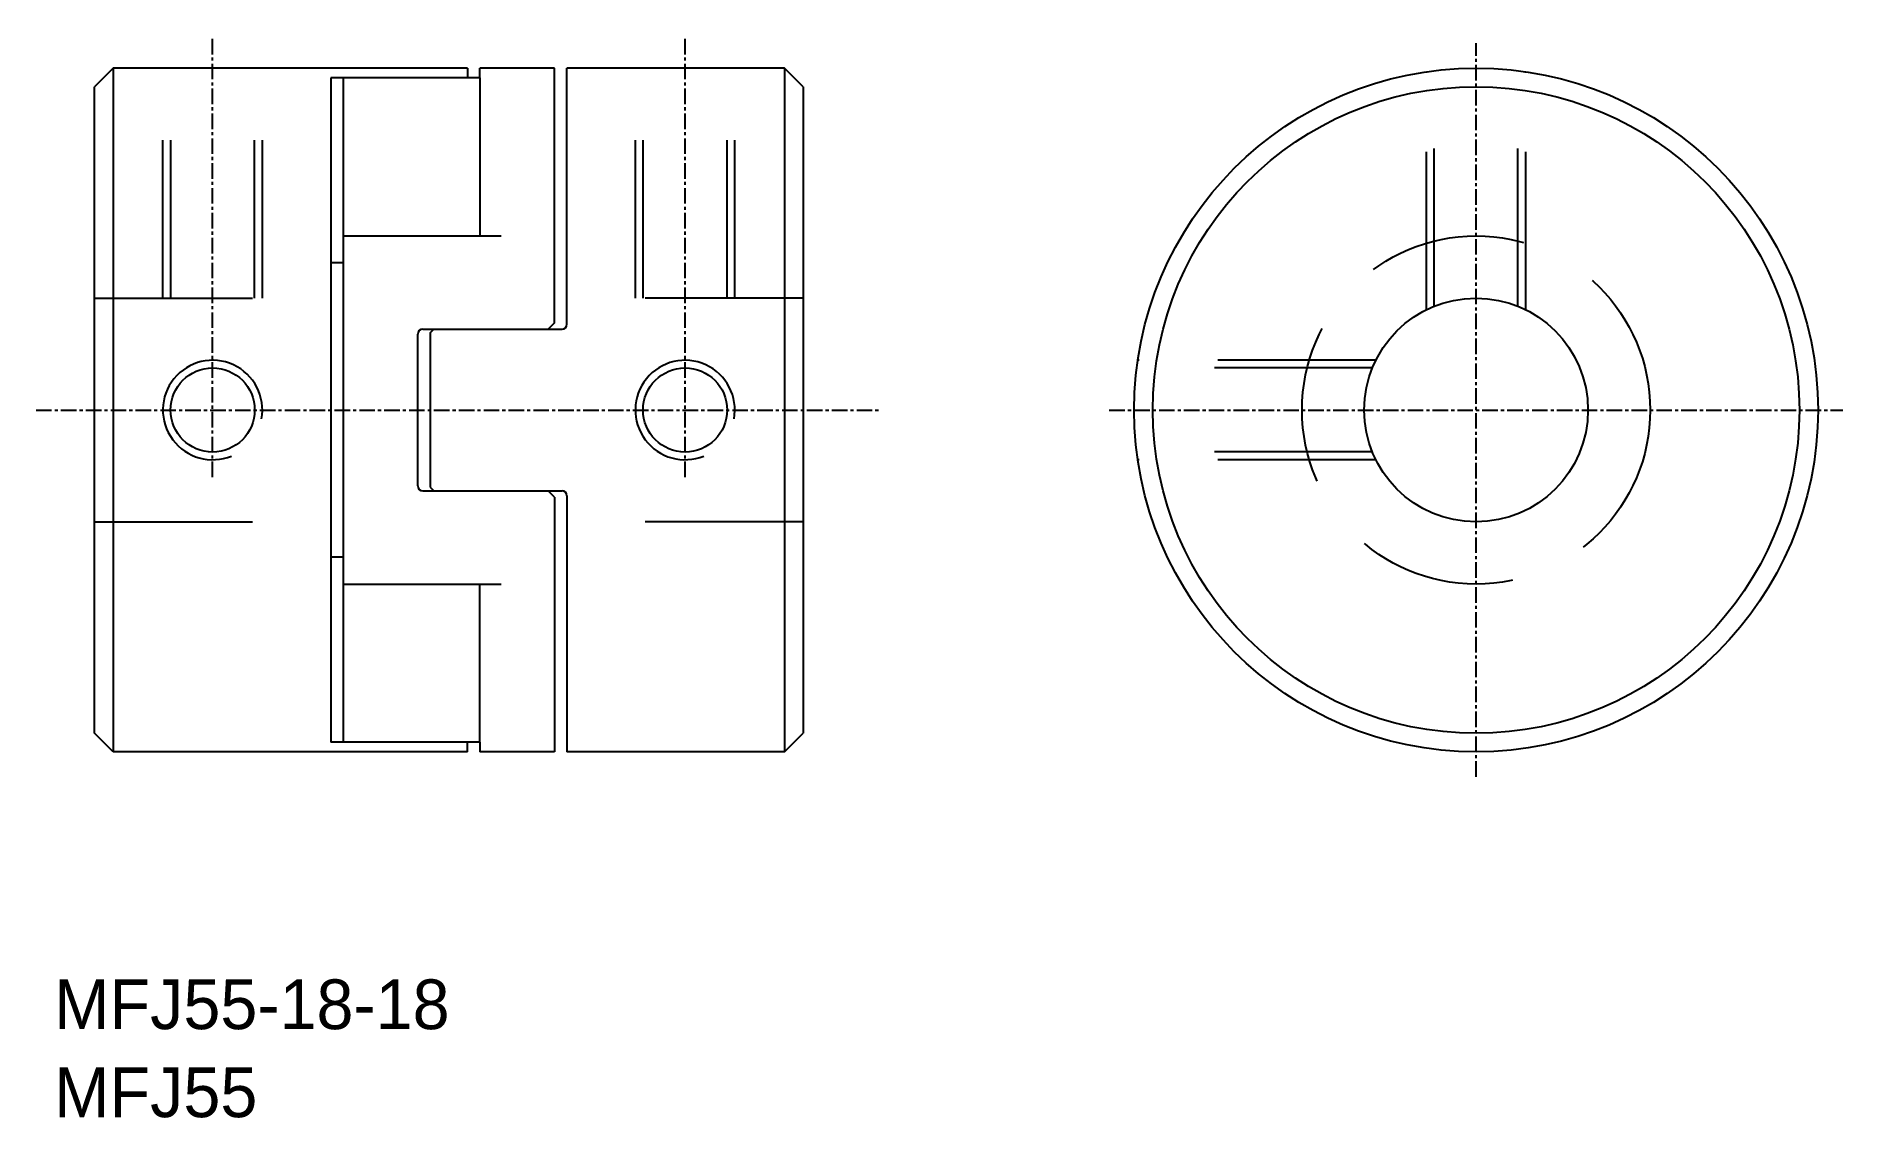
# Model space of a CAD drawing. Extents: x 97 to 242, y 80 to 167.
import ezdxf

# ---------------------------------------------------------------- set-up
doc = ezdxf.new("R2010")
doc.units = 0
doc.linetypes.add('CENTER', pattern=[2, 1.25, -0.25, 0.25, -0.25])
doc.linetypes.add('DASHED', pattern=[19.05, 12.7, -6.35])
doc.layers.get('0').update_dxf_attribs({"linetype": 'CONTINUOUS'})
doc.layers.add('CENTER', color=1, linetype='CENTER')

msp = doc.modelspace()

# ---------------------------------------------------------------- linework, layer by layer
for p, q in [((103.21, 164.2), (101.71, 162.7)), ((103.21, 164.2), (103.21, 109.2)), ((131.71, 164.2), (103.21, 164.2)), ((120.71, 163.42), (120.71, 109.98)), ((132.71, 163.42), (120.71, 163.42)), ((121.71, 163.42), (121.71, 109.98)), ((131.71, 164.2), (131.71, 163.42)), ((138.71, 164.2), (132.71, 164.2)), ((132.71, 163.42), (132.71, 164.2)), ((138.71, 143.7), (138.71, 164.2)), ((139.71, 143.6), (139.71, 164.2)), ((157.21, 164.2), (139.71, 164.2)), ((158.71, 162.7), (157.21, 164.2)), ((157.21, 164.2), (157.21, 109.2)), ((101.71, 110.7), (101.71, 162.7)), ((158.71, 162.7), (158.71, 110.7)), ((121.71, 148.53), (120.71, 148.53)), ((127.71, 130.6), (127.71, 142.8)), ((128.11, 143.2), (139.31, 143.2)), ((128.71, 142.9), (129.01, 143.2)), ((128.71, 142.9), (128.71, 130.5)), ((138.71, 143.7), (138.21, 143.2)), ((128.11, 130.2), (139.31, 130.2)), ((128.71, 130.5), (129.01, 130.2)), ((138.71, 129.7), (138.21, 130.2)), ((138.71, 129.7), (138.71, 109.2)), ((139.71, 129.8), (139.71, 109.2)), ((121.71, 124.87), (120.71, 124.87)), ((103.21, 109.2), (101.71, 110.7)), ((157.21, 109.2), (158.71, 110.7)), ((131.71, 109.2), (103.21, 109.2)), ((132.71, 109.98), (120.71, 109.98)), ((131.71, 109.2), (131.71, 109.98)), ((132.71, 109.98), (132.71, 109.2)), ((138.71, 109.2), (132.71, 109.2)), ((157.21, 109.2), (139.71, 109.2))]:
    msp.add_line(p, q)
at = {"color": 3, "linetype": 'DASHED'}
for p, q in [((107.21, 145.7), (107.21, 164.2)), ((107.84, 145.7), (107.84, 164.2)), ((114.59, 145.7), (114.59, 164.2)), ((115.21, 145.7), (115.21, 164.2)), ((132.71, 163.42), (132.71, 150.7)), ((145.21, 145.7), (145.21, 164.2)), ((145.84, 145.7), (145.84, 164.2)), ((152.59, 145.7), (152.59, 164.2)), ((153.21, 145.7), (153.21, 164.2)), ((208.83, 144.76), (208.83, 163.91)), ((209.45, 145.04), (209.45, 163.99)), ((216.2, 145.04), (216.2, 163.99)), ((216.83, 144.76), (216.83, 163.91)), ((121.71, 150.7), (138.71, 150.7)), ((101.71, 145.7), (120.71, 145.7)), ((158.71, 145.7), (139.71, 145.7)), ((204.49, 140.08), (185.54, 140.08)), ((204.77, 140.7), (185.62, 140.7)), ((204.49, 133.33), (185.54, 133.33)), ((204.77, 132.7), (185.62, 132.7)), ((101.71, 127.7), (120.71, 127.7)), ((158.71, 127.7), (139.71, 127.7)), ((121.71, 122.7), (138.71, 122.7)), ((132.71, 109.98), (132.71, 122.7))]:
    msp.add_line(p, q, dxfattribs=at)
for centre, radius in [((212.83, 136.7), 27.5), ((212.83, 136.7), 26), ((212.83, 136.7), 9), ((111.21, 136.7), 3.38), ((149.21, 136.7), 3.38)]:
    msp.add_circle(centre, radius)
msp.add_circle((212.83, 136.7), 14, dxfattribs=at)
for centre, start, end in [((128.11, 142.8), 90, 180), ((139.31, 143.6), 270, 0), ((128.11, 130.6), 180, 270), ((139.31, 129.8), 0, 90)]:
    msp.add_arc(centre, 0.4, start, end)
at = {"color": 3}
for centre in [(111.21, 136.7), (149.21, 136.7)]:
    msp.add_arc(centre, 4, 349.6964, 292.2782, dxfattribs=at)
at = {"layer": 'CENTER', "color": 1, "linetype": 'CENTER'}
for p, q in [((111.21, 131.3), (111.21, 166.77)), ((149.21, 131.3), (149.21, 166.77)), ((212.83, 107.2), (212.83, 166.2)), ((97.01, 136.7), (164.88, 136.7)), ((183.33, 136.7), (242.33, 136.7))]:
    msp.add_line(p, q, dxfattribs=at)

# ---------------------------------------------------------------- texts
for s, p in [('MFJ55-18-18', (98.46, 86.9)), ('MFJ55', (98.46, 79.82))]:
    msp.add_text(s, height=4).set_placement(p)

doc.saveas('drawing.dxf')
